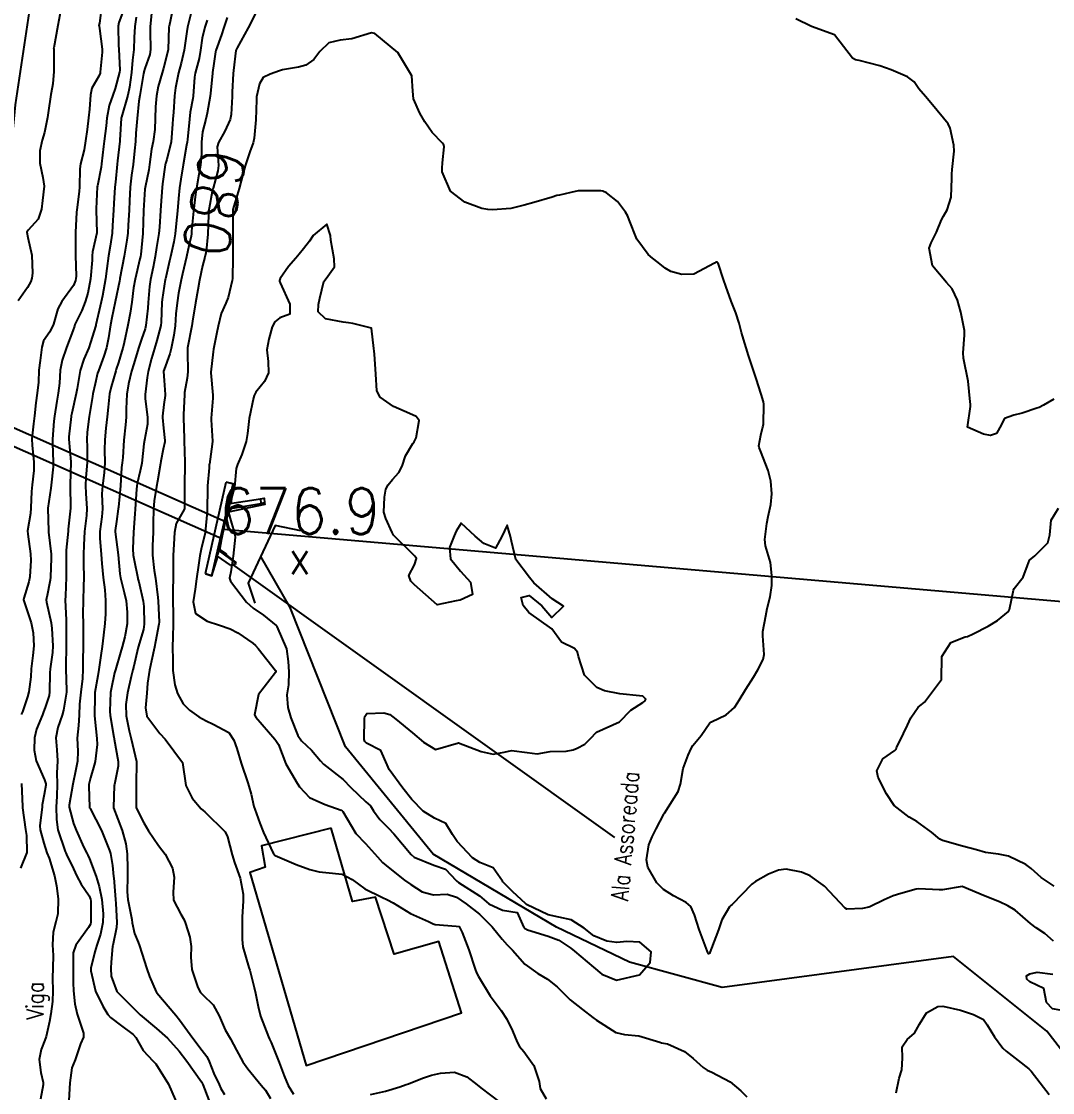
# Model space of a CAD drawing. Header units: metres. Extents: x 298520 to 308411, y 7433745 to 7450750.
# Drawn here: x 300827.6 to 300917.4, y 7447838.8 to 7447932 of the extents above; entities that cross this region are included whole.
import ezdxf
from ezdxf.enums import TextEntityAlignment as Align

# ---------------------------------------------------------------- set-up
doc = ezdxf.new("R2010")
doc.units = ezdxf.units.M
doc.header["$LTSCALE"] = 10
doc.linetypes.add('CONTINUO', pattern=[0])
doc.linetypes.add('TRACEJADO', pattern=[8.7, 8, -0.7])
for name, color, linetype in [('Cotas', 45, 'Continuous'), ('Curvas de Nivel 1m', 11, 'Continuous'), ('Curvas de Nivel 5m', 15, 'Continuous'), ('Edificações', 30, 'Continuous'), ('GALERIA', 45, 'Continuous'), ('Hidrografia', 140, 'Continuous'), ('Linha Férrea', 251, 'TRACKS'), ('Pontes e viadutos', 190, 'Continuous'), ('Pontos Cotados', 45, 'Continuous'), ('TEXTO', 45, 'Continuous')]:
    doc.layers.add(name, color=color, linetype=linetype)
doc.styles.add('ROMANS', font='romans', dxfattribs={"height": 0.2})
doc.styles.add('Style-STANDARD', font='STANDARD.shx')
doc.linetypes.add('TRACKS', pattern='A,0.15,[130,ltypeshp.shx,S=0.25,R=0,X=0,Y=0],0.15', length=0.3)

# ---------------------------------------------------------------- blocks, each defined once
blk = doc.blocks.new('ELVTXT_44')
at = {"layer": 'Pontos Cotados', "linetype": 'Continuous', "style": 'Style-STANDARD'}
for s, height, p in [('676.9', 4, (0, 4)), ('x', 3, (0, 0))]:
    blk.add_text(s, height=height, dxfattribs=at).set_placement(p, align=Align.MIDDLE_CENTER)

msp = doc.modelspace()

# ---------------------------------------------------------------- linework, layer by layer
at = {"layer": 'Curvas de Nivel 1m', "flags": 128}
for points, elevation in [([(300840.879, 7447933.523), (300840.456, 7447931.592), (300840.45, 7447931.529), (300840.373, 7447929.53), (300839.962, 7447927.921), (300839.852, 7447927.535), (300839.524, 7447926.345), (300839.371, 7447925.54), (300839.28, 7447924.573), (300839.245, 7447923.541), (300839.224, 7447922.606), (300839.08, 7447921.542), (300838.934, 7447920.875), (300838.762, 7447919.545), (300838.701, 7447919.091), (300838.38, 7447917.548), (300838.363, 7447917.407), (300838.234, 7447915.55), (300838.231, 7447915.521), (300838.183, 7447913.55), (300837.995, 7447911.713), (300837.969, 7447911.553), (300837.923, 7447911.326), (300837.511, 7447909.559), (300837.367, 7447908.803), (300837.219, 7447907.563), (300837.067, 7447906.597), (300836.857, 7447905.568), (300836.557, 7447904.062), (300836.423, 7447903.575), (300836.338, 7447903.297), (300836.044, 7447902.316), (300835.867, 7447901.751), (300835.815, 7447901.582), (300835.407, 7447900.198), (300835.286, 7447899.587), (300835.151, 7447898.438), (300835.06, 7447897.589), (300834.961, 7447896.608), (300834.865, 7447895.591), (300834.837, 7447894.708), (300834.861, 7447893.591), (300834.82, 7447892.701), (300834.661, 7447891.593), (300834.616, 7447890.882), (300834.659, 7447889.592), (300834.602, 7447888.876), (300834.428, 7447887.594), (300834.431, 7447887.027), (300834.551, 7447885.593), (300834.591, 7447884.837), (300834.717, 7447883.591), (300834.862, 7447882.54), (300834.913, 7447881.589), (300834.923, 7447880.451), (300834.877, 7447879.589), (300834.756, 7447878.597), (300834.641, 7447877.591), (300834.524, 7447876.81), (300834.351, 7447875.594), (300834.268, 7447875.044), (300834.008, 7447873.597), (300833.983, 7447873.315), (300833.979, 7447871.597), (300833.999, 7447871.275), (300834.167, 7447869.595), (300834.187, 7447869.056), (300834.015, 7447867.596), (300833.941, 7447867.284), (300833.612, 7447866.18), (300833.498, 7447865.708), (300833.479, 7447865.602), (300833.463, 7447865.463), (300833.535, 7447863.601), (300833.544, 7447863.562), (300833.582, 7447863.497), (300834.582, 7447861.59), (300835.283, 7447859.837), (300835.354, 7447859.582), (300835.523, 7447858.549), (300835.629, 7447857.579), (300835.636, 7447857.454), (300835.801, 7447855.577), (300835.831, 7447855.225), (300835.905, 7447853.576), (300835.887, 7447853.147), (300835.555, 7447851.579), (300835.538, 7447851.483), (300835.421, 7447850.128), (300835.381, 7447849.613), (300835.381, 7447849.58), (300835.406, 7447848.913), (300835.899, 7447847.575), (300837.378, 7447846.091), (300837.653, 7447845.833), (300837.938, 7447845.552), (300839.355, 7447844.352), (300840.311, 7447843.52), (300841.332, 7447842.385), (300841.992, 7447841.503), (300843.296, 7447839.71), (300843.406, 7447839.488), (300843.912, 7447838.113)], 684), ([(300831.028, 7447933.027), (300830.777, 7447931.644), (300830.415, 7447929.691), (300830.411, 7447929.649), (300830.412, 7447929.61), (300830.436, 7447927.649), (300830.332, 7447926.567), (300830.192, 7447925.783), (300830.167, 7447925.652), (300829.925, 7447924.035), (300829.875, 7447923.654), (300829.615, 7447922.325), (300829.413, 7447921.659), (300829.195, 7447920.729), (300829.198, 7447919.661), (300829.474, 7447918.418), (300829.574, 7447917.656), (300829.442, 7447916.426), (300829.348, 7447915.659), (300829.07, 7447914.786), (300828.184, 7447913.823), (300828.084, 7447913.671), (300828.176, 7447913.191), (300828.523, 7447911.666), (300828.556, 7447910.085), (300828.504, 7447909.666), (300828.419, 7447909.378), (300828.125, 7447908.842), (300827.318, 7447907.682)], 689), ([(300834.593, 7447933.426), (300834.397, 7447931.862), (300834.356, 7447931.638), (300834.359, 7447931.6), (300834.391, 7447931.394), (300834.636, 7447929.597), (300834.641, 7447929.325), (300834.471, 7447927.599), (300834.446, 7447927.495), (300834.339, 7447927.243), (300833.733, 7447926.202), (300833.629, 7447925.607), (300833.543, 7447924.375), (300833.456, 7447923.608), (300833.314, 7447922.583), (300833.195, 7447921.611), (300833.062, 7447920.815), (300832.74, 7447919.615), (300832.676, 7447919.186), (300832.669, 7447917.616), (300832.643, 7447917.192), (300832.425, 7447915.618), (300832.406, 7447915.413), (300832.32, 7447913.619), (300832.314, 7447913.485), (300832.306, 7447911.618), (300832.359, 7447909.841), (300832.349, 7447909.618), (300832.308, 7447909.441), (300832.127, 7447909.029), (300831.113, 7447907.635), (300830.767, 7447906.976), (300830.386, 7447905.645), (300830.076, 7447904.976), (300829.527, 7447904.196), (300829.38, 7447903.657), (300829.222, 7447902.482), (300829.132, 7447901.659), (300829.08, 7447900.601), (300828.981, 7447899.66), (300828.855, 7447898.81), (300828.74, 7447897.663), (300828.665, 7447896.981), (300828.519, 7447895.664), (300828.534, 7447895.087), (300828.689, 7447893.663), (300828.675, 7447892.92), (300828.541, 7447891.664), (300828.486, 7447891.085), (300828.424, 7447889.665), (300828.384, 7447889.17), (300828.147, 7447887.667), (300828.148, 7447887.388), (300828.393, 7447885.665), (300828.416, 7447885.086), (300828.341, 7447883.665), (300828.26, 7447883.224), (300827.804, 7447881.795), (300827.781, 7447881.67), (300827.801, 7447881.567), (300828.438, 7447879.663), (300828.637, 7447878.789), (300828.689, 7447877.661), (300828.588, 7447876.814), (300828.458, 7447875.663), (300828.415, 7447874.964), (300828.259, 7447873.664), (300828.144, 7447873.22), (300827.685, 7447871.902), (300827.577, 7447871.672)], 688), ([(300836.411, 7447932.76), (300836.076, 7447931.905), (300836.023, 7447931.584), (300836.055, 7447929.904), (300836.074, 7447929.583), (300836.166, 7447927.762), (300836.144, 7447927.582), (300835.762, 7447926.152), (300835.557, 7447925.588), (300835.233, 7447924.672), (300835.052, 7447923.593), (300834.985, 7447922.901), (300834.812, 7447921.595), (300834.75, 7447921.113), (300834.583, 7447919.597), (300834.542, 7447919.304), (300834.224, 7447917.702), (300834.207, 7447917.616), (300834.205, 7447917.6), (300834.112, 7447915.693), (300834.109, 7447915.601), (300834.183, 7447913.6), (300833.801, 7447911.96), (300833.771, 7447911.604), (300833.762, 7447911.217), (300833.61, 7447909.605), (300833.376, 7447908.352), (300833.162, 7447907.61), (300832.869, 7447906.845), (300832.265, 7447905.618), (300832.211, 7447905.49), (300832.078, 7447905.08), (300831.542, 7447903.628), (300831.156, 7447902.524), (300830.991, 7447901.636), (300830.916, 7447900.531), (300830.815, 7447899.642), (300830.694, 7447898.955), (300830.481, 7447897.645), (300830.428, 7447897.204), (300830.306, 7447895.647), (300830.306, 7447895.3), (300830.371, 7447893.646), (300830.357, 7447893.225), (300830.196, 7447891.647), (300830.166, 7447891.392), (300829.893, 7447889.65), (300829.955, 7447887.649), (300829.962, 7447887.559), (300830.185, 7447885.647), (300830.198, 7447885.288), (300830.126, 7447883.647), (300830.097, 7447883.371), (300829.805, 7447881.895), (300829.757, 7447881.697), (300829.758, 7447881.65), (300829.8, 7447881.456), (300830.182, 7447879.646), (300830.241, 7447879.172), (300830.341, 7447877.644), (300830.321, 7447877.067), (300830.095, 7447875.646), (300830.071, 7447875.295), (300830.061, 7447873.646), (300830.011, 7447873.335), (300829.69, 7447872.365), (300829.497, 7447871.839), (300829.425, 7447871.653), (300828.926, 7447870.396), (300828.747, 7447869.659), (300828.711, 7447868.59), (300828.879, 7447867.658), (300829.608, 7447865.989), (300829.718, 7447865.649), (300829.719, 7447865.532), (300829.593, 7447864.705), (300829.422, 7447863.814), (300829.396, 7447863.652), (300829.218, 7447862.002), (300829.245, 7447861.653), (300829.545, 7447860.481), (300829.815, 7447859.647), (300830.006, 7447859.167), (300830.483, 7447857.64), (300830.648, 7447856.782), (300830.799, 7447855.637), (300830.764, 7447854.346), (300830.588, 7447853.639), (300830.356, 7447852.739), (300830.306, 7447851.641), (300830.355, 7447850.715), (300830.336, 7447849.641), (300830.305, 7447848.74), (300830.341, 7447847.641), (300830.322, 7447846.702), (300830.154, 7447845.642), (300830.035, 7447844.971), (300829.758, 7447843.646), (300829.65, 7447843.337), (300829.332, 7447842.518), (300829.147, 7447841.653), (300829.306, 7447840.527), (300829.486, 7447839.648), (300829.487, 7447839.452), (300829.278, 7447838.204)], 687), ([(300842.407, 7447932.906), (300842.062, 7447931.505), (300842.002, 7447931.119), (300841.78, 7447929.509), (300841.508, 7447928.36), (300841.294, 7447927.516), (300841.025, 7447926.214), (300840.943, 7447925.521), (300840.853, 7447924.067), (300840.795, 7447923.523), (300840.767, 7447923.052), (300840.652, 7447921.524), (300840.257, 7447919.972), (300840.141, 7447919.644), (300840.113, 7447919.531), (300839.893, 7447917.868), (300839.853, 7447917.534), (300839.753, 7447915.989), (300839.722, 7447915.535), (300839.626, 7447914.099), (300839.565, 7447913.536), (300839.374, 7447912.329), (300839.245, 7447911.539), (300839.067, 7447910.617), (300838.834, 7447909.543), (300838.743, 7447908.925), (300838.642, 7447907.545), (300838.609, 7447907.042), (300838.437, 7447905.546), (300838.373, 7447905.254), (300838.071, 7447904.345), (300837.809, 7447903.554), (300837.388, 7447902.215), (300837.194, 7447901.563), (300836.925, 7447900.469), (300836.776, 7447899.569), (300836.721, 7447898.29), (300836.724, 7447897.569), (300836.667, 7447896.885), (300836.53, 7447895.571), (300836.427, 7447894.052), (300836.375, 7447893.574), (300836.327, 7447893.184), (300836.218, 7447891.575), (300836.055, 7447889.738), (300836.036, 7447889.578), (300835.882, 7447888.489), (300835.765, 7447887.69), (300835.767, 7447887.581), (300835.863, 7447886.907), (300836.036, 7447885.577), (300836.166, 7447883.915), (300836.221, 7447883.574), (300836.553, 7447882.312), (300836.711, 7447881.566), (300836.806, 7447880.587), (300836.806, 7447879.565), (300836.621, 7447878.427), (300836.387, 7447877.57), (300836.242, 7447877.076), (300835.794, 7447875.579), (300835.72, 7447875.306), (300835.41, 7447873.878), (300835.367, 7447873.583), (300835.293, 7447871.978), (300835.319, 7447871.584), (300835.655, 7447869.712), (300835.683, 7447869.58), (300835.691, 7447869.542), (300836.022, 7447867.576), (300836.018, 7447867.185), (300835.706, 7447865.579), (300835.693, 7447865.488), (300835.608, 7447863.58), (300835.616, 7447863.546), (300836.386, 7447861.572), (300836.695, 7447860.42), (300836.801, 7447859.567), (300836.829, 7447858.257), (300836.826, 7447857.567), (300836.811, 7447856.249), (300836.875, 7447855.566), (300837.203, 7447853.826), (300837.25, 7447853.562), (300837.453, 7447852.614), (300837.762, 7447851.871), (300837.898, 7447851.553), (300838.083, 7447850.9), (300838.51, 7447849.544), (300838.751, 7447848.885), (300839.333, 7447847.531), (300839.355, 7447847.493), (300839.392, 7447847.453), (300841.042, 7447845.513), (300841.367, 7447845.111), (300842.529, 7447843.498), (300843.332, 7447842.436), (300843.747, 7447841.904), (300843.941, 7447841.481), (300844.359, 7447840.423), (300844.81, 7447839.467), (300844.969, 7447839.144), (300845.284, 7447838.616)], 683), ([(300837.592, 7447932.376), (300837.476, 7447931.564), (300837.429, 7447930.61), (300837.392, 7447929.565), (300837.285, 7447928.641), (300837.187, 7447927.567), (300837.028, 7447926.268), (300836.878, 7447925.572), (300836.304, 7447923.656), (300836.284, 7447923.599), (300836.28, 7447923.58), (300836.174, 7447921.681), (300836.168, 7447921.581), (300835.973, 7447919.866), (300835.944, 7447919.583), (300835.791, 7447918.023), (300835.75, 7447917.585), (300835.652, 7447916.142), (300835.621, 7447915.586), (300835.545, 7447914.231), (300835.499, 7447913.587), (300835.326, 7447912.428), (300835.19, 7447911.59), (300835.045, 7447910.494), (300834.91, 7447909.592), (300834.654, 7447908.13), (300834.549, 7447907.596), (300834.473, 7447907.231), (300834.095, 7447905.6), (300834.082, 7447905.547), (300833.625, 7447904.046), (300833.459, 7447903.606), (300833.042, 7447902.616), (300832.732, 7447901.613), (300832.447, 7447900.053), (300832.364, 7447899.625), (300831.996, 7447897.92), (300831.943, 7447897.681), (300831.936, 7447897.631), (300831.743, 7447895.856), (300831.738, 7447895.632), (300831.892, 7447893.682), (300831.895, 7447893.63), (300831.849, 7447891.695), (300831.85, 7447891.631), (300831.874, 7447889.649), (300831.872, 7447889.63), (300831.688, 7447887.818), (300831.666, 7447887.632), (300831.492, 7447885.99), (300831.485, 7447885.634), (300831.502, 7447883.957), (300831.499, 7447883.633), (300831.43, 7447882.01), (300831.417, 7447881.634), (300831.489, 7447879.921), (300831.502, 7447879.633), (300831.501, 7447877.887), (300831.499, 7447877.633), (300831.483, 7447875.876), (300831.482, 7447875.632), (300831.538, 7447873.798), (300831.531, 7447873.632), (300831.258, 7447872.064), (300831.145, 7447871.635), (300830.767, 7447870.538), (300830.59, 7447869.641), (300830.674, 7447868.609), (300830.734, 7447867.639), (300830.687, 7447866.569), (300830.73, 7447865.639), (300830.695, 7447864.536), (300830.642, 7447863.639), (300830.656, 7447862.556), (300830.778, 7447861.638), (300831.421, 7447859.745), (300831.469, 7447859.631), (300831.531, 7447859.484), (300832.145, 7447858.246), (300832.434, 7447857.616), (300832.796, 7447856.9), (300833.496, 7447855.905), (300833.623, 7447855.599), (300833.644, 7447855.445), (300833.649, 7447853.598), (300833.621, 7447853.439), (300833.458, 7447853.144), (300832.334, 7447851.617), (300832.119, 7447850.933), (300832.109, 7447849.62), (300832.122, 7447848.341), (300832.142, 7447847.619), (300832.249, 7447846.485), (300832.449, 7447845.614), (300833.002, 7447843.951), (300833.004, 7447843.605), (300832.738, 7447843.01), (300832.293, 7447841.615), (300832.006, 7447840.926), (300831.81, 7447839.622), (300831.74, 7447838.086)], 686), ([(300843.767, 7447932.119), (300843.575, 7447931.488), (300843.343, 7447930.531), (300843.194, 7447929.492), (300843.077, 7447928.778), (300842.738, 7447927.496), (300842.681, 7447927.155), (300842.55, 7447925.498), (300842.525, 7447925.294), (300842.309, 7447924.101), (300842.225, 7447923.501), (300842.064, 7447921.715), (300842.035, 7447921.504), (300841.984, 7447921.218), (300841.681, 7447919.509), (300841.474, 7447918.271), (300841.374, 7447917.513), (300841.287, 7447916.587), (300841.18, 7447915.515), (300841.079, 7447914.404), (300840.984, 7447913.522), (300840.863, 7447912.832), (300840.583, 7447911.526), (300840.501, 7447911.175), (300840.134, 7447909.589), (300840.123, 7447909.54), (300839.848, 7447907.791), (300839.823, 7447907.533), (300839.782, 7447905.839), (300839.739, 7447905.533), (300839.383, 7447904.224), (300839.177, 7447903.539), (300838.918, 7447902.674), (300838.639, 7447901.544), (300838.564, 7447901.008), (300838.381, 7447899.546), (300838.38, 7447899.176), (300838.569, 7447897.544), (300838.577, 7447896.951), (300838.326, 7447895.546), (300838.272, 7447895.235), (300838.088, 7447893.549), (300838.066, 7447893.424), (300837.933, 7447892.875), (300837.686, 7447891.783), (300837.654, 7447891.554), (300837.636, 7447891.28), (300837.496, 7447889.556), (300837.466, 7447889.134), (300837.369, 7447887.558), (300837.316, 7447886.093), (300837.342, 7447885.558), (300837.406, 7447885.124), (300837.734, 7447883.551), (300837.752, 7447883.481), (300837.818, 7447883.234), (300838.194, 7447881.546), (300838.255, 7447881.079), (300838.299, 7447879.545), (300838.239, 7447879.074), (300837.78, 7447877.55), (300837.777, 7447877.526), (300837.751, 7447877.429), (300837.382, 7447875.901), (300837.295, 7447875.556), (300837.153, 7447874.994), (300836.849, 7447873.569), (300836.705, 7447872.558), (300836.729, 7447871.57), (300836.983, 7447870.247), (300837.145, 7447869.565), (300837.61, 7447867.583), (300837.615, 7447867.56), (300837.585, 7447865.578), (300837.583, 7447865.56), (300837.583, 7447863.56), (300838.263, 7447862.243), (300838.659, 7447861.544), (300839.544, 7447860.284), (300840.119, 7447859.524), (300840.744, 7447858.295), (300840.899, 7447857.516), (300840.803, 7447856.207), (300840.855, 7447855.516), (300841.471, 7447854.317), (300841.77, 7447853.81), (300841.898, 7447853.503), (300842.266, 7447852.313), (300842.392, 7447851.496), (300842.366, 7447850.563), (300842.45, 7447849.5), (300842.969, 7447847.923), (300843.193, 7447847.492), (300843.391, 7447847.269), (300844.313, 7447846.407), (300844.819, 7447845.468), (300845.355, 7447844.25), (300845.795, 7447843.455), (300846.321, 7447842.462), (300846.873, 7447841.444), (300847.314, 7447840.837), (300848.479, 7447839.422), (300848.849, 7447838.977), (300849.281, 7447838.268)], 682), ([(300845.523, 7447932.348), (300845.24, 7447931.472), (300845.012, 7447930.848), (300844.53, 7447929.478), (300844.497, 7447929.353), (300844.356, 7447928.328), (300844.254, 7447927.571), (300844.245, 7447927.481), (300844.064, 7447925.744), (300844.031, 7447925.483), (300843.785, 7447924.008), (300843.66, 7447923.486), (300843.383, 7447922.393), (300843.291, 7447921.49), (300843.281, 7447920.472), (300843.189, 7447919.491), (300843.05, 7447918.683), (300842.841, 7447917.494), (300842.754, 7447916.958), (300842.572, 7447915.496), (300842.423, 7447913.744), (300842.41, 7447913.507), (300842.381, 7447913.306), (300842.165, 7447912.336), (300842.014, 7447911.653), (300841.982, 7447911.512), (300841.629, 7447910.024), (300841.513, 7447909.516), (300841.285, 7447908.349), (300841.154, 7447907.519), (300841.061, 7447906.552), (300841.001, 7447905.521), (300840.886, 7447904.71), (300840.628, 7447903.524), (300840.515, 7447903.066), (300840.036, 7447901.706), (300839.988, 7447901.576), (300839.985, 7447901.53), (300840.025, 7447900.755), (300840.11, 7447899.529), (300840.105, 7447899.436), (300840.004, 7447898.649), (300839.886, 7447897.639), (300839.887, 7447897.531), (300839.979, 7447896.595), (300840.093, 7447895.529), (300840.087, 7447895.404), (300839.955, 7447894.766), (300839.743, 7447893.734), (300839.708, 7447893.532), (300839.452, 7447892.002), (300839.364, 7447891.535), (300839.161, 7447890.276), (300839.103, 7447889.538), (300839.075, 7447888.344), (300839.062, 7447887.538), (300839.02, 7447886.374), (300839.019, 7447885.538), (300839.165, 7447884.201), (300839.264, 7447883.536), (300839.473, 7447881.858), (300839.499, 7447881.533), (300839.591, 7447879.715), (300839.575, 7447879.532), (300839.286, 7447878.006), (300839.18, 7447877.536), (300838.919, 7447876.354), (300838.742, 7447875.54), (300838.569, 7447874.404), (300838.518, 7447873.548), (300838.398, 7447872.258), (300838.537, 7447871.547), (300839.66, 7447870.021), (300840.108, 7447869.525), (300841.633, 7447867.51), (300841.918, 7447865.505), (300842.482, 7447864.387), (300843.252, 7447863.485), (300843.429, 7447863.33), (300843.58, 7447863.198), (300845.346, 7447861.462), (300845.557, 7447861.034), (300845.942, 7447859.456), (300846.167, 7447858.813), (300846.643, 7447857.449), (300846.902, 7447856.036), (300846.918, 7447855.446), (300846.831, 7447854.085), (300846.812, 7447853.447), (300846.811, 7447852.085), (300846.872, 7447851.446), (300847.416, 7447849.663), (300847.484, 7447849.439), (300847.878, 7447847.913), (300847.988, 7447847.431), (300848.208, 7447846.255), (300848.421, 7447845.424), (300849.125, 7447843.635), (300849.214, 7447843.412), (300849.251, 7447843.32), (300849.34, 7447843.125), (300850.041, 7447841.403), (300850.482, 7447840.221), (300850.824, 7447839.395), (300851.286, 7447838.65)], 681), ([(300917.453, 7447851.95), (300916.72, 7447852.611), (300915.969, 7447853.123), (300915.472, 7447853.492), (300914.118, 7447854.644), (300913.489, 7447855.039), (300912.763, 7447855.389), (300911.501, 7447855.882), (300909.513, 7447856.7), (300907.807, 7447856.419), (300907.508, 7447856.408), (300905.736, 7447856.52), (300905.509, 7447856.49), (300904.168, 7447856.098), (300903.5, 7447855.896), (300902.714, 7447855.558), (300901.485, 7447854.935), (300901.379, 7447854.898), (300900.847, 7447854.8), (300899.482, 7447854.728), (300899.314, 7447854.822), (300897.512, 7447856.753), (300897.413, 7447856.841), (300896.29, 7447857.628), (300895.524, 7447857.971), (300894.202, 7447858.207), (300893.525, 7447858.147), (300892.637, 7447857.783), (300891.515, 7447857.154), (300891.196, 7447856.915), (300889.486, 7447855.138), (300889.381, 7447855.044), (300889.261, 7447854.942), (300888.596, 7447853.824), (300888.296, 7447852.952), (300888.075, 7447852.332), (300887.542, 7447850.959), (300887.514, 7447850.887), (300887.441, 7447850.854), (300887.36, 7447850.961), (300887.306, 7447851.1), (300886.626, 7447852.968), (300886.194, 7447854.254), (300885.882, 7447854.976), (300885.488, 7447855.31), (300884.39, 7447855.89), (300883.504, 7447856.443), (300882.921, 7447857.016), (300882.146, 7447858.405), (300882.022, 7447859.025), (300882.244, 7447860.325), (300882.524, 7447861.02), (300882.861, 7447861.72), (300883.526, 7447863.011), (300883.545, 7447863.048), (300883.584, 7447863.107), (300884.793, 7447864.992), (300884.995, 7447865.606), (300885.229, 7447866.986), (300885.645, 7447868.141), (300885.907, 7447868.721), (300886.072, 7447868.976), (300886.778, 7447869.853), (300887.555, 7447870.961), (300887.61, 7447871.024), (300887.674, 7447871.055), (300888.971, 7447871.66), (300889.693, 7447872.29), (300889.951, 7447872.685), (300890.09, 7447872.934), (300890.679, 7447873.891), (300891.348, 7447874.916), (300891.729, 7447875.566), (300892.184, 7447876.461), (300892.262, 7447876.905), (300892.148, 7447878.525), (300892.163, 7447878.906), (300892.415, 7447880.276), (300892.538, 7447880.903), (300892.792, 7447881.916), (300892.945, 7447882.899), (300892.937, 7447883.793), (300892.815, 7447884.9), (300892.399, 7447886.363), (300892.318, 7447886.905), (300892.498, 7447888.29), (300892.615, 7447888.903), (300892.84, 7447889.964), (300892.93, 7447890.9), (300892.842, 7447891.988), (300892.635, 7447892.903), (300891.96, 7447894.62), (300891.83, 7447894.911), (300891.803, 7447895.073), (300891.974, 7447895.981), (300892.171, 7447896.718), (300892.207, 7447896.908), (300892.242, 7447898.676), (300892.209, 7447898.908), (300892.019, 7447899.557), (300891.571, 7447900.915), (300891.339, 7447901.622), (300890.905, 7447902.922), (300890.377, 7447904.63), (300890.298, 7447904.928), (300890.091, 7447905.74), (300889.806, 7447906.64), (300889.687, 7447906.936), (300889.398, 7447907.656), (300888.933, 7447908.948), (300888.725, 7447909.538), (300888.264, 7447910.958), (300888.209, 7447911.015), (300888.154, 7447911.036), (300888.076, 7447911.038), (300887.946, 7447910.962), (300886.143, 7447910.001), (300885.117, 7447909.97), (300884.145, 7447910.241), (300883.654, 7447910.514), (300883.045, 7447911.017), (300882.537, 7447911.405), (300882.16, 7447911.72), (300881.193, 7447913.04), (300880.513, 7447914.732), (300880.398, 7447915.048), (300880.207, 7447915.409), (300879.493, 7447916.338), (300878.535, 7447917.075), (300878.225, 7447917.221), (300878.06, 7447917.247), (300876.225, 7447917.265), (300876.073, 7447917.254), (300875.44, 7447917.108), (300874.444, 7447916.894), (300874.22, 7447916.846), (300873.812, 7447916.719), (300872.214, 7447916.248), (300871.366, 7447916.004), (300870.208, 7447915.721), (300868.63, 7447915.617), (300868.207, 7447915.644), (300867.686, 7447915.728), (300866.213, 7447916.265), (300864.955, 7447917.233), (300864.248, 7447918.919), (300864.232, 7447919.24), (300864.257, 7447919.695), (300864.412, 7447921.098), (300864.396, 7447921.239), (300864.275, 7447921.414), (300863.362, 7447922.332), (300862.735, 7447923.263), (300862.304, 7447924.02), (300861.732, 7447925.276), (300861.673, 7447925.934), (300861.601, 7447927.277), (300860.373, 7447929.29), (300858.389, 7447930.956), (300858.078, 7447931.003), (300856.384, 7447930.476), (300855.359, 7447930.375), (300854.381, 7447930.143), (300853.581, 7447929.372), (300853.052, 7447928.69), (300852.355, 7447928.191), (300851.728, 7447928.021), (300850.348, 7447927.779), (300850.061, 7447927.699), (300849.263, 7447927.421), (300848.643, 7447927.123), (300848.334, 7447926.58), (300848.084, 7447925.434), (300848.061, 7447925.175), (300848.026, 7447923.434), (300847.879, 7447921.836), (300847.775, 7447921.437), (300847.483, 7447920.659), (300847.085, 7447919.448), (300846.904, 7447918.789), (300846.557, 7447917.455), (300846.211, 7447916.303), (300846.025, 7447915.642), (300845.998, 7447915.462), (300846.018, 7447913.628), (300846.021, 7447913.462), (300846, 7447911.617), (300845.999, 7447911.462), (300845.978, 7447909.618), (300845.964, 7447909.462), (300845.61, 7447907.966), (300845.411, 7447907.467), (300844.996, 7447906.568), (300844.735, 7447905.473), (300844.624, 7447904.928), (300844.316, 7447903.477), (300844.287, 7447903.25), (300844.088, 7447901.479), (300844.084, 7447901.428), (300844.273, 7447899.477), (300844.273, 7447899.215), (300844.133, 7447897.479), (300844.135, 7447897.334), (300844.237, 7447895.477), (300844.218, 7447895.22), (300843.965, 7447893.48), (300843.964, 7447893.458), (300843.938, 7447893.147), (300843.817, 7447891.579), (300843.813, 7447891.481), (300843.813, 7447891.383), (300843.79, 7447889.482), (300843.784, 7447889.374), (300843.595, 7447887.484), (300843.262, 7447886.078), (300843.15, 7447885.49), (300843.023, 7447884.68), (300842.845, 7447883.495), (300842.728, 7447882.577), (300842.569, 7447881.498), (300842.77, 7447880.482), (300843.776, 7447879.799), (300844.838, 7447879.469), (300845.77, 7447879.137), (300846.442, 7447878.777), (300847.757, 7447877.878), (300847.995, 7447877.676), (300848.225, 7447877.433), (300849.724, 7447875.512), (300849.757, 7447875.41), (300849.755, 7447875.377), (300849.722, 7447875.323), (300848.24, 7447873.432), (300847.908, 7447871.66), (300848.008, 7447871.435), (300849.655, 7447869.526), (300849.746, 7447869.409), (300849.995, 7447869.061), (300850.625, 7447867.4), (300851.608, 7447865.718), (300851.806, 7447865.387), (300852.682, 7447864.462), (300853.59, 7447864.037), (300854.062, 7447863.837), (300855.433, 7447863.342), (300855.54, 7447863.298), (300855.582, 7447863.235), (300856.721, 7447861.328), (300857.55, 7447860.461), (300858.605, 7447859.304), (300859.034, 7447858.803), (300859.524, 7447858.403), (300860.97, 7447857.275), (300861.507, 7447856.88), (300862.505, 7447856.253), (300863.494, 7447855.972), (300864.682, 7447856.046), (300865.491, 7447855.789), (300866.34, 7447855.211), (300867.474, 7447854.29), (300868.584, 7447853.189), (300869.452, 7447852.121), (300869.908, 7447851.634), (300870.361, 7447851.166), (300871.425, 7447849.957), (300872.56, 7447849.139), (300873.408, 7447848.638), (300874.251, 7447847.967), (300875.125, 7447847.104), (300875.389, 7447846.836), (300876.468, 7447845.997), (300877.367, 7447845.319), (300877.676, 7447845.077), (300879.352, 7447843.998), (300880.126, 7447843.824), (300881.35, 7447843.728), (300883.202, 7447843.154), (300883.344, 7447843.107), (300883.848, 7447843.005), (300885.337, 7447842.36), (300886.085, 7447841.734), (300886.96, 7447840.965), (300887.32, 7447840.739), (300887.712, 7447840.561), (300889.304, 7447839.709), (300890.255, 7447838.926), (300890.774, 7447838.404)], 679), ([(300827.603, 7447865.67), (300827.691, 7447863.669), (300827.703, 7447863.547), (300827.972, 7447861.666), (300828.057, 7447861.164), (300828.063, 7447859.672), (300827.519, 7447858.313)], 688), ([(300918.036, 7447845.94), (300917.385, 7447846.064), (300916.852, 7447846.608), (300916.629, 7447847.836), (300915.411, 7447848.416), (300915.136, 7447848.633), (300915.122, 7447848.926), (300915.418, 7447849.1), (300916.048, 7447849.249), (300917.418, 7447849.074)], 679), ([(300903.757, 7447838.765), (300904.039, 7447840.036), (300904.271, 7447840.761), (300904.319, 7447841.774), (300904.275, 7447842.761), (300904.714, 7447843.392), (300905.355, 7447843.948), (300905.802, 7447844.743), (300906.405, 7447845.707), (300907.386, 7447846.254), (300907.817, 7447846.285), (300909.382, 7447845.946), (300910.507, 7447845.558), (300911.37, 7447845.122), (300911.701, 7447844.675), (300912.321, 7447843.634), (300913.054, 7447842.654), (300913.339, 7447842.372), (300914.391, 7447841.576), (300915.316, 7447840.856), (300915.535, 7447840.627), (300916.313, 7447839.625), (300917.082, 7447838.603)], 679), ([(300858, 7447838.598), (300859.289, 7447838.911), (300860.55, 7447839.281), (300861.103, 7447839.465), (300861.297, 7447839.531), (300862.529, 7447840.033), (300863.309, 7447840.291), (300864.087, 7447840.463), (300865.313, 7447840.542), (300866.378, 7447840.138), (300867.297, 7447839.442), (300867.595, 7447839.197), (300869.28, 7447837.926)], 681)]:
    msp.add_lwpolyline(points, dxfattribs=dict(at, elevation=elevation))
at = {"layer": 'Curvas de Nivel 1m', "elevation": 678, "flags": 128}
msp.add_lwpolyline([(300854.502, 7447913.357), (300854.193, 7447914.362), (300853.004, 7447913.378), (300852.677, 7447912.881), (300852.165, 7447912.217), (300851.793, 7447911.759), (300851.485, 7447911.397), (300850.872, 7447910.676), (300850.135, 7447909.636), (300850.08, 7447909.464), (300850.086, 7447909.41), (300850.131, 7447909.262), (300850.979, 7447907.401), (300850.968, 7447906.527), (300850.091, 7447906.217), (300849.657, 7447905.845), (300849.437, 7447905.416), (300849.14, 7447904.352), (300848.982, 7447903.421), (300849.077, 7447902.39), (300849.127, 7447901.419), (300848.777, 7447900.671), (300848.016, 7447899.734), (300847.862, 7447899.432), (300847.809, 7447899.231), (300847.446, 7447897.438), (300847.288, 7447896.126), (300847.178, 7447895.442), (300846.802, 7447894.298), (300846.403, 7447893.453), (300846.314, 7447893.078), (300846.151, 7447891.456), (300845.904, 7447890.551), (300845.594, 7447889.765), (300845.588, 7447889.463), (300845.882, 7447888.341), (300846.16, 7447887.457), (300846.216, 7447887.108), (300846.051, 7447885.458), (300846.023, 7447885.276), (300845.829, 7447884.09), (300845.734, 7447883.55), (300845.739, 7447883.461), (300845.82, 7447883.296), (300847.204, 7447881.446), (300847.788, 7447880.934), (300848.668, 7447880.312), (300849.773, 7447879.441), (300849.802, 7447879.41), (300849.841, 7447879.34), (300850.677, 7447877.401), (300850.838, 7447876.298), (300850.896, 7447875.398), (300850.846, 7447874.264), (300850.705, 7447873.4), (300850.805, 7447872.285), (300851.07, 7447871.396), (300851.66, 7447869.849), (300852.004, 7447869.385), (300852.855, 7447868.582), (300853.636, 7447867.647), (300853.913, 7447867.357), (300855.613, 7447866.033), (300856.291, 7447865.333), (300857.59, 7447864.075), (300858, 7447863.727), (300858.247, 7447863.31), (300858.805, 7447862.532), (300859.568, 7447861.774), (300860.022, 7447861.285), (300861.536, 7447859.489), (300861.807, 7447859.267), (300863.526, 7447858.577), (300864.514, 7447858.227), (300865.443, 7447857.221), (300865.512, 7447857.162), (300865.657, 7447857.072), (300867.493, 7447855.893), (300868.305, 7447855.192), (300869.478, 7447854.664), (300870.776, 7447854.461), (300871.354, 7447853.152), (300871.399, 7447853.088), (300871.462, 7447853.044), (300871.659, 7447852.95), (300873.455, 7447852.383), (300874.382, 7447852.046), (300875.445, 7447851.355), (300875.756, 7447851.097), (300877.422, 7447849.689), (300878.133, 7447849.073), (300879.408, 7447848.567), (300881.413, 7447849.03), (300882.361, 7447850.089), (300882.429, 7447851.02), (300881.451, 7447851.878), (300880.326, 7447851.921), (300879.451, 7447851.833), (300878.576, 7447851.944), (300877.456, 7447852.408), (300876.596, 7447853.089), (300875.47, 7447853.797), (300874.386, 7447854.03), (300873.474, 7447854.237), (300871.582, 7447855.149), (300871.484, 7447855.22), (300870.399, 7447856.261), (300869.512, 7447857.121), (300869.477, 7447857.171), (300868.664, 7447858.322), (300867.529, 7447858.813), (300866.883, 7447859.206), (300865.554, 7447860.613), (300865.133, 7447861.226), (300864.545, 7447862.207), (300863.577, 7447862.668), (300862.577, 7447863.26), (300861.593, 7447864.276), (300860.825, 7447865.278), (300859.627, 7447866.906), (300859.453, 7447867.293), (300858.883, 7447868.539), (300857.651, 7447869.175), (300857.503, 7447869.321), (300857.459, 7447869.518), (300857.48, 7447871.322), (300857.497, 7447871.501), (300857.68, 7447871.765), (300859.166, 7447871.812), (300859.679, 7447871.677), (300860.21, 7447871.285), (300861.661, 7447870.079), (300862.613, 7447869.26), (300863.647, 7447868.649), (300865.653, 7447869.22), (300867.646, 7447868.467), (300868.689, 7447868.23), (300869.645, 7447868.398), (300870.269, 7447868.542), (300871.645, 7447868.382), (300872.523, 7447868.263), (300873.646, 7447868.461), (300875.042, 7447868.504), (300875.648, 7447868.609), (300876.003, 7447868.743), (300876.668, 7447869.09), (300877.158, 7447869.585), (300877.664, 7447870.147), (300879.673, 7447871.05), (300880.672, 7447872.057), (300881.698, 7447872.721), (300881.875, 7447872.853), (300881.974, 7447873.027), (300881.705, 7447873.263), (300881.432, 7447873.306), (300879.707, 7447873.483), (300878.375, 7447873.736), (300877.712, 7447874.035), (300876.643, 7447875.091), (300876.117, 7447876.726), (300876.012, 7447877.097), (300875.756, 7447877.433), (300874.631, 7447877.986), (300873.773, 7447879.13), (300871.787, 7447880.546), (300871.28, 7447881.155), (300871.103, 7447881.857), (300871.806, 7447882.052), (300872.92, 7447881.139), (300873.783, 7447880.13), (300874.793, 7447881.115), (300873.802, 7447881.754), (300872.215, 7447883.146), (300871.827, 7447883.594), (300870.654, 7447885.162), (300870.264, 7447886.769), (300870.198, 7447887.167), (300869.883, 7447888.171), (300869.427, 7447887.177), (300868.88, 7447886.162), (300867.863, 7447886.559), (300867.121, 7447887.208), (300865.884, 7447888.346), (300865.459, 7447887.642), (300865.289, 7447887.226), (300864.877, 7447886.21), (300864.964, 7447885.229), (300865.832, 7447884.142), (300866.696, 7447883.211), (300866.89, 7447882.126), (300865.799, 7447881.631), (300865.455, 7447881.566), (300863.793, 7447881.24), (300861.818, 7447882.962), (300861.51, 7447883.273), (300861.329, 7447883.774), (300861.837, 7447884.716), (300862.01, 7447885.268), (300861.846, 7447885.473), (300860.011, 7447887.289), (300859.875, 7447887.512), (300859.318, 7447888.729), (300859.144, 7447889.301), (300859.204, 7447890.599), (300859.338, 7447891.299), (300859.533, 7447891.681), (300859.926, 7447892.134), (300860.463, 7447892.757), (300860.743, 7447893.282), (300861.039, 7447894.192), (300861.695, 7447895.273), (300861.81, 7447895.426), (300861.968, 7447895.763), (300862.235, 7447897.266), (300861.988, 7447897.603), (300861.4, 7447897.868), (300860.001, 7447898.481), (300858.838, 7447899.308), (300858.551, 7447899.845), (300858.463, 7447901.314), (300858.345, 7447903.029), (300858.307, 7447903.316), (300858.283, 7447903.535), (300858.083, 7447905.31), (300856.454, 7447905.702), (300856.087, 7447905.771), (300855.614, 7447905.818), (300854.091, 7447906.121), (300853.441, 7447906.714), (300853.461, 7447907.37), (300853.576, 7447907.903), (300853.93, 7447909.363), (300854.136, 7447909.631), (300854.87, 7447910.629), (300854.843, 7447911.353), (300854.558, 7447912.975)], close=True, dxfattribs=at)
at = {"layer": 'Curvas de Nivel 5m', "flags": 128}
for points, elevation in [([(300838.97, 7447932.989), (300838.826, 7447931.546), (300838.816, 7447931.118), (300838.843, 7447929.545), (300838.776, 7447929.137), (300838.348, 7447927.9), (300838.269, 7447927.626), (300838.257, 7447927.551), (300838.247, 7447927.456), (300837.911, 7447925.556), (300837.827, 7447925.066), (300837.67, 7447923.559), (300837.578, 7447922.267), (300837.523, 7447921.561), (300837.455, 7447920.752), (300837.328, 7447919.564), (300837.193, 7447918.611), (300837.086, 7447917.567), (300837.023, 7447916.38), (300836.975, 7447915.568), (300836.902, 7447914.282), (300836.863, 7447913.57), (300836.794, 7447912.95), (300836.552, 7447911.574), (300836.184, 7447909.629), (300836.173, 7447909.579), (300836.131, 7447909.384), (300835.764, 7447907.583), (300835.48, 7447906.198), (300835.37, 7447905.587), (300835.199, 7447904.461), (300835.015, 7447903.59), (300834.785, 7447902.86), (300834.301, 7447901.597), (300834.236, 7447901.392), (300834.022, 7447900.47), (300833.824, 7447899.603), (300833.779, 7447899.372), (300833.509, 7447897.607), (300833.335, 7447896.247), (300833.294, 7447895.61), (300833.319, 7447894.972), (300833.34, 7447893.609), (300833.224, 7447892.31), (300833.182, 7447891.611), (300833.208, 7447890.913), (300833.307, 7447889.609), (300833.274, 7447888.996), (300833.106, 7447887.612), (300833.048, 7447886.419), (300833.018, 7447885.612), (300833.006, 7447884.784), (300833.033, 7447883.612), (300833.018, 7447882.815), (300832.967, 7447881.613), (300832.959, 7447880.439), (300832.973, 7447879.612), (300832.978, 7447878.825), (300832.982, 7447877.612), (300832.948, 7447876.399), (300832.943, 7447875.612), (300832.915, 7447874.812), (300832.771, 7447873.614), (300832.65, 7447872.573), (300832.622, 7447871.616), (300832.573, 7447870.713), (300832.466, 7447869.618), (300832.513, 7447868.488), (300832.481, 7447867.617), (300832.348, 7447866.893), (300832.079, 7447865.623), (300831.754, 7447863.797), (300831.753, 7447863.627), (300832.133, 7447862.186), (300832.359, 7447861.618), (300833.041, 7447860.107), (300833.289, 7447859.604), (300833.375, 7447859.446), (300833.528, 7447859.131), (300834.119, 7447857.594), (300834.367, 7447856.724), (300834.606, 7447855.589), (300834.716, 7447854.346), (300834.687, 7447853.588), (300834.485, 7447852.557), (300834.159, 7447851.593), (300833.996, 7447851.032), (300833.655, 7447849.598), (300833.638, 7447849.371), (300834.052, 7447847.593), (300834.685, 7447846.282), (300835.124, 7447845.582), (300835.369, 7447845.309), (300836.331, 7447844.598), (300837.347, 7447843.816), (300837.566, 7447843.557), (300838.214, 7447842.429), (300839.058, 7447841.534), (300839.319, 7447841.279), (300840.424, 7447839.519), (300841.273, 7447837.51)], 685), ([(300848.301, 7447933.321), (300847.334, 7447931.446), (300846.376, 7447929.718), (300846.295, 7447929.54), (300846.275, 7447929.461), (300846.07, 7447927.74), (300846.046, 7447927.463), (300845.958, 7447925.832), (300845.944, 7447925.464), (300845.868, 7447923.904), (300845.782, 7447923.465), (300845.316, 7447922.441), (300844.751, 7447921.475), (300844.661, 7447921.084), (300844.752, 7447919.475), (300844.709, 7447919.012), (300844.288, 7447917.479), (300844.276, 7447917.426), (300844.22, 7447917.209), (300843.936, 7447915.752), (300843.9, 7447915.483), (300843.879, 7447915.164), (300843.828, 7447913.485), (300843.676, 7447911.971), (300843.577, 7447911.489), (300843.376, 7447910.722), (300843.117, 7447909.495), (300842.97, 7447908.647), (300842.754, 7447907.5), (300842.493, 7447905.91), (300842.431, 7447905.505), (300842.064, 7447903.599), (300842.053, 7447903.52), (300842.059, 7447903.252), (300842.082, 7447901.509), (300842.027, 7447900.94), (300841.816, 7447899.711), (300841.797, 7447899.512), (300841.711, 7447897.798), (300841.704, 7447897.513), (300841.763, 7447895.715), (300841.77, 7447895.512), (300841.825, 7447893.631), (300841.827, 7447893.511), (300841.814, 7447891.611), (300841.812, 7447891.511), (300841.797, 7447889.608), (300841.763, 7447889.511), (300841.083, 7447888.316), (300840.923, 7447887.52), (300840.867, 7447886.51), (300840.825, 7447885.52), (300840.824, 7447884.53), (300840.824, 7447883.52), (300840.778, 7447882.551), (300840.773, 7447881.52), (300840.805, 7447880.497), (300840.827, 7447879.519), (300840.799, 7447878.483), (300840.765, 7447877.52), (300840.784, 7447876.472), (300840.781, 7447875.519), (300840.952, 7447874.276), (300841.207, 7447873.515), (300841.694, 7447872.609), (300842.232, 7447872.046), (300843.045, 7447871.49), (300843.678, 7447871.119), (300844.3, 7447870.847), (300845.663, 7447870.124), (300846.104, 7447869.455), (300846.363, 7447868.736), (300846.737, 7447867.449), (300847.307, 7447865.744), (300847.411, 7447865.442), (300847.596, 7447864.734), (300847.836, 7447863.687), (300847.918, 7447863.435), (300848.376, 7447862.233), (300848.687, 7447861.423), (300849.536, 7447859.616), (300849.704, 7447859.408), (300851.525, 7447858.623), (300852.702, 7447858.198), (300853.519, 7447857.988), (300854.1, 7447857.943), (300855.517, 7447857.793), (300856.392, 7447857.331), (300857.501, 7447856.499), (300858.991, 7447855.796), (300859.487, 7447855.562), (300859.967, 7447855.285), (300861.474, 7447854.347), (300863.049, 7447853.673), (300863.465, 7447853.455), (300863.614, 7447853.397), (300865.463, 7447853.265), (300865.73, 7447853.217), (300865.974, 7447852.698), (300866.545, 7447851.209), (300867.111, 7447849.51), (300867.236, 7447849.202), (300867.41, 7447848.878), (300868.418, 7447847.19), (300869.374, 7447845.927), (300869.874, 7447845.172), (300870.347, 7447844.159), (300870.773, 7447843.159), (300870.974, 7447842.79), (300871.335, 7447842.348), (300872.221, 7447841.141), (300872.693, 7447839.746), (300872.775, 7447839.135), (300873.284, 7447838.225)], 680), ([(300917.504, 7447899.119), (300916.581, 7447898.614), (300916.223, 7447898.405), (300916.009, 7447898.338), (300914.742, 7447897.899), (300913.999, 7447897.725), (300913.202, 7447897.451), (300912.797, 7447896.662), (300912.497, 7447896.146), (300911.976, 7447895.977), (300911.373, 7447896.075), (300909.983, 7447896.7), (300910.233, 7447898.473), (300910.229, 7447898.697), (300910.205, 7447898.887), (300910.033, 7447900.7), (300909.623, 7447902.704), (300909.6, 7447903.165), (300909.715, 7447904.704), (300909.702, 7447905.089), (300909.401, 7447906.707), (300909.095, 7447907.734), (300908.633, 7447908.715), (300908.138, 7447909.27), (300906.928, 7447910.732), (300906.645, 7447912.259), (300906.801, 7447912.734), (300907.266, 7447913.65), (300907.713, 7447914.725), (300907.879, 7447915.05), (300908.212, 7447915.613), (300908.547, 7447916.715), (300908.603, 7447918.359), (300908.61, 7447918.715), (300908.656, 7447919.113), (300908.813, 7447920.712), (300908.793, 7447921.228), (300908.48, 7447922.717), (300908.298, 7447923.082), (300906.935, 7447924.734), (300906.33, 7447925.454), (300905.736, 7447926.148), (300905.331, 7447926.755), (300904.749, 7447927.166), (300904.349, 7447927.354), (300903.332, 7447927.801), (300902.357, 7447928.15), (300900.558, 7447928.611), (300900.361, 7447928.642), (300900.215, 7447928.666), (300899.96, 7447928.816), (300898.393, 7447930.84), (300896.4, 7447931.569), (300895.041, 7447932.239)], 680), ([(300917.514, 7447856.745), (300916.398, 7447857.493), (300915.529, 7447858.267), (300915.057, 7447858.635), (300913.54, 7447859.358), (300912.663, 7447859.538), (300911.543, 7447859.683), (300910.752, 7447859.889), (300909.548, 7447860.218), (300907.799, 7447860.718), (300907.555, 7447860.827), (300906.843, 7447861.451), (300905.577, 7447862.368), (300904.892, 7447862.757), (300903.593, 7447863.77), (300902.939, 7447864.777), (300902.206, 7447866.203), (300902.083, 7447866.785), (300902.601, 7447867.823), (300903.651, 7447868.536), (300903.754, 7447868.667), (300903.801, 7447868.769), (300904.414, 7447870.014), (300904.766, 7447870.759), (300905.051, 7447871.387), (300905.696, 7447872.313), (300905.935, 7447872.511), (300906.238, 7447872.742), (300907.723, 7447874.72), (300907.743, 7447876.72), (300908.533, 7447877.94), (300909.769, 7447878.427), (300909.991, 7447878.475), (300910.468, 7447878.69), (300911.78, 7447879.36), (300912.587, 7447879.86), (300913.548, 7447880.652), (300913.639, 7447880.808), (300913.808, 7447881.65), (300913.971, 7447882.498), (300914.049, 7447882.648), (300914.832, 7447883.641), (300915.199, 7447884.636), (300915.377, 7447885.105), (300915.851, 7447885.479), (300916.983, 7447886.613), (300917.155, 7447887.33), (300917.268, 7447888.609), (300917.903, 7447889.653)], 680)]:
    msp.add_lwpolyline(points, dxfattribs=dict(at, elevation=elevation))
at = {"layer": 'Edificações'}
msp.add_lwpolyline([(300854.568, 7447861.799), (300848.496, 7447860.249), (300848.816, 7447858.402), (300847.487, 7447857.921), (300852.385, 7447841.12), (300865.922, 7447845.73), (300863.955, 7447851.922), (300860.061, 7447850.811), (300858.439, 7447855.797), (300856.422, 7447855.403)], close=True, dxfattribs=at)
at = {"layer": 'GALERIA', "linetype": 'TRACEJADO', "flags": 128}
for points in [[(300802.372, 7447907.502), (300845.385, 7447888.473)], [(300801.951, 7447906.062), (300845.055, 7447887.003)], [(300845.765, 7447884.688), (300846.305, 7447884.829)]]:
    msp.add_lwpolyline(points, dxfattribs=at)
at = {"layer": 'GALERIA', "linetype": 'CONTINUO'}
for points in [[(300843.644, 7447883.946, 678.981), (300845.426, 7447891.888, 678.983)], [(300843.644, 7447883.946, 678.981), (300844.173, 7447883.781, 678.975), (300846.047, 7447891.744, 678.951), (300845.426, 7447891.888, 678.983)], [(300845.426, 7447891.888, 678.983), (300845.478, 7447891.903, 678.043), (300846.083, 7447891.754, 677.645)], [(300846.047, 7447891.744, 678.951), (300846.083, 7447891.754, 677.645), (300845.835, 7447890.061, 677.489)], [(300848.77, 7447890.093, 677.012), (300848.797, 7447889.948, 676.51), (300845.593, 7447889.281, 676.258)], [(300845.745, 7447890.047, 678.091), (300845.63, 7447889.581, 678.086), (300848.456, 7447890.035, 677.012)], [(300845.745, 7447890.047, 678.091), (300848.421, 7447890.454, 677.038), (300848.456, 7447890.035, 677.012)], [(300848.421, 7447890.454, 677.038), (300848.725, 7447890.508, 677.01), (300848.77, 7447890.093, 677.012), (300848.456, 7447890.035, 677.012)], [(300845.63, 7447889.581, 678.086), (300845.593, 7447889.281, 676.258), (300845.385, 7447888.473, 676.195)], [(300845.385, 7447888.473, 676.195), (300845.336, 7447888.479, 677.167), (300845.257, 7447888.212, 677.805), (300845.137, 7447887.81, 677.952), (300845.082, 7447887.403, 677.874), (300845.019, 7447887.054, 677.184), (300845.055, 7447887.003, 676.171)], [(300845.055, 7447887.003, 676.171), (300845.385, 7447888.473, 676.195)], [(300844.815, 7447885.927, 678.013), (300844.887, 7447886.026, 676.211), (300845.055, 7447887.003, 676.171)], [(300846.305, 7447884.829, 677.316), (300846.266, 7447884.926, 676.981), (300845.411, 7447885.603, 676.634), (300845.448, 7447885.625, 676.237), (300844.887, 7447886.026, 676.211)], [(300844.173, 7447883.781, 678.975), (300844.197, 7447883.744, 677.874), (300844.716, 7447885.421, 677.674)], [(300844.658, 7447885.461, 678.017), (300844.815, 7447885.927, 678.013), (300846.305, 7447884.829, 677.316)], [(300844.658, 7447885.461, 678.017), (300845.765, 7447884.688, 677.486)], [(300843.644, 7447883.946, 678.981), (300843.656, 7447883.911, 678.057), (300844.197, 7447883.744, 677.874)]]:
    msp.add_polyline3d(points, dxfattribs=at)
at = {"layer": 'Hidrografia', "elevation": 690.037}
msp.add_lwpolyline([(301032.666, 7447784.358), (301028.951, 7447783.842), (301025.632, 7447783.559), (301018.691, 7447782.67), (301014.148, 7447784.94), (301012.535, 7447785.379), (301009.384, 7447785.452), (301004.767, 7447783.476), (301000.077, 7447781.792), (300975.422, 7447783.256), (300959.666, 7447788.38), (300940.29, 7447794.834), (300933.322, 7447804.362), (300931.123, 7447817.492), (300925.918, 7447832.451), (300916.899, 7447844.116), (300908.765, 7447850.63), (300888.62, 7447847.913), (300880.551, 7447850.131), (300874.185, 7447853.163), (300863.44, 7447859.534), (300855.81, 7447868.859), (300850.995, 7447881.007), (300848.439, 7447885.445)], dxfattribs=at)
at = {"layer": 'Linha Férrea', "flags": 128}
msp.add_lwpolyline([(298905.363, 7450145.031), (298910.207, 7450124.873), (298915.002, 7450108.012), (298921.739, 7450085.266), (298926.98, 7450064.83), (298931.003, 7450051.742), (298934.224, 7450039.953), (298937.65, 7450027.983), (298940.458, 7450017.786), (298943.206, 7450008.624), (298945.866, 7449998.811), (298948.85, 7449988.084), (298952.218, 7449977.183), (298954.849, 7449967.637), (298957.892, 7449956.733), (298961.763, 7449943.848), (298964.896, 7449932.558), (298968.973, 7449920.293), (298972.372, 7449908.382), (298975.8, 7449896.208), (298979.287, 7449884.682), (298982.035, 7449875.079), (298985.463, 7449863.464), (298988.891, 7449853.475), (298994.252, 7449836.792), (298999.642, 7449820.007), (299004.122, 7449806.223), (299009.577, 7449791.55), (299017.072, 7449771.922), (299023.852, 7449755.78), (299031.351, 7449735.099), (299042.615, 7449714.768), (299049.157, 7449702.257), (299057.947, 7449687.795), (299067.128, 7449674.025), (299074.388, 7449663.764), (299083.266, 7449652.271), (299093.226, 7449640.21), (299104.865, 7449628.3), (299116.059, 7449616.929), (299127.188, 7449606.965), (299134.846, 7449600.398), (299146.061, 7449590.999), (299159.8, 7449581.134), (299172.881, 7449572.672), (299188.754, 7449563.553), (299203.487, 7449555.781), (299219.692, 7449548.782), (299229.285, 7449544.979), (299249.695, 7449538.196), (299264.418, 7449534.22), (299286.841, 7449530.183), (299305.276, 7449527.832), (299319.472, 7449527.113), (299340.209, 7449526.73), (299362.575, 7449527.496), (299380.335, 7449528.889), (299402.027, 7449531.43), (299418.393, 7449534.55), (299439.271, 7449538.773), (299455.546, 7449542.61), (299468.219, 7449546.447), (299486.071, 7449551.679), (299502.678, 7449556.429), (299521.873, 7449562.476), (299544.903, 7449569.511), (299558.765, 7449572.874), (299572.65, 7449576.475), (299589.389, 7449580.647), (299603.615, 7449583.903), (299623.713, 7449587.445), (299640.449, 7449589.67), (299657.813, 7449590.983), (299675.925, 7449591.554), (299694.255, 7449591.042), (299708.541, 7449590.126), (299722.182, 7449588.244), (299738.919, 7449585.56), (299759.653, 7449580.821), (299775.25, 7449576.474), (299786.436, 7449572.94), (299797.015, 7449569.282), (299807.003, 7449565.52), (299816.424, 7449561.561), (299823.596, 7449557.979), (299834.148, 7449553.022), (299842.943, 7449548.641), (299850.946, 7449544.045), (299857.58, 7449540.07), (299867.592, 7449534.039), (299879.685, 7449526.144), (299888.765, 7449519.647), (299901.686, 7449509.708), (299911.305, 7449500.703), (299920.635, 7449492.515), (299928.708, 7449484.626), (299935.814, 7449476.733), (299943.925, 7449467.258), (299951.104, 7449459.003), (299957.671, 7449450.784), (299963.484, 7449442.67), (299970.77, 7449432.303), (299976.475, 7449423.904), (299982.432, 7449414.862), (299988.891, 7449404.85), (299995.852, 7449394.443), (300002.312, 7449383.928), (300010.887, 7449370.223), (300018.781, 7449358.239), (300026.569, 7449345.892), (300033.388, 7449335.88), (300041.176, 7449324.037), (300049.358, 7449311.838), (300057.288, 7449299.745), (300065.47, 7449287.364), (300073.508, 7449275.701), (300081.011, 7449264.541), (300090.196, 7449251.298), (300091.164, 7449249.95), (300100.525, 7449236.167), (300109.403, 7449223.951), (300117.162, 7449213.187), (300127.336, 7449198.457), (300139.6, 7449181.446), (300149.952, 7449166.72), (300159.813, 7449153.466), (300168.75, 7449141.382), (300179.779, 7449126.346), (300190.932, 7449112.414), (300203.876, 7449095.222), (300217.308, 7449078.587), (300230.374, 7449062.005), (300242.887, 7449046.162), (300256.877, 7449029.774), (300272.777, 7449010.921), (300288.309, 7448992.868), (300306.303, 7448971.97), (300322.512, 7448953.54), (300337.055, 7448937.024), (300349.196, 7448923.521), (300363.433, 7448907.803), (300372.178, 7448898.27), (300387.649, 7448881.624), (300402.322, 7448866.086), (300417.298, 7448851.105), (300428.763, 7448838.962), (300440.716, 7448827.379), (300454.398, 7448813.148), (300467.461, 7448800.639), (300481.638, 7448785.533), (300502.227, 7448765.254), (300514.06, 7448753.852), (300517.826, 7448749.95), (300528.275, 7448738.976), (300540.783, 7448726.333), (300551.364, 7448715.261), (300568.358, 7448698.083), (300580.431, 7448686.447), (300591.073, 7448675.242), (300605.822, 7448659.996), (300619.827, 7448645.871), (300631.531, 7448633.85), (300641.93, 7448623.388), (300651.196, 7448614.132), (300663.21, 7448601.736), (300675.654, 7448588.967), (300686.366, 7448579.136), (300697.132, 7448567.001), (300714.307, 7448549.82), (300728.065, 7448535.254), (300742.189, 7448519.954), (300754.02, 7448506), (300763.608, 7448493.67), (300772.134, 7448482.969), (300781.594, 7448469.905), (300789.873, 7448457.453), (300798.087, 7448444.138), (300806.367, 7448430.378), (300809.353, 7448423.731), (300815.826, 7448410.715), (300822.176, 7448396.83), (300827.777, 7448382.459), (300832.26, 7448369.325), (300838.297, 7448352.647), (300842.655, 7448335.903), (300846.951, 7448318.72), (300850.061, 7448305.153), (300853.485, 7448286.05), (300855.912, 7448269.922), (300857.341, 7448249.95), (300858.33, 7448231.606), (300857.942, 7448206.205), (300856.925, 7448178.368), (300854.333, 7448156.855), (300851.333, 7448129.708), (300849.095, 7448108.502), (300845.739, 7448085.317), (300843.044, 7448064.17), (300840.396, 7448043.097), (300838.567, 7448030.951), (300837.041, 7448016.016), (300835.11, 7447994.958), (300832.975, 7447975.28), (300830.738, 7447953.623), (300829.108, 7447937.188), (300828.366, 7447933.435), (300827.045, 7447924.743), (300825.629, 7447910.191), (300824.268, 7447895.589), (300822.966, 7447881.617), (300821.953, 7447863.074), (300821.73, 7447846.352), (300821.738, 7447838.346), (300822.298, 7447822.796), (300823.264, 7447806.625), (300824.128, 7447792.391), (300826.211, 7447777.691), (300829.715, 7447760.435), (300831.501, 7447751.07), (300833.495, 7447738.255), (300836.415, 7447720.056), (300862.711, 7447579.549), (300879.787, 7447489.912), (300882.904, 7447473.371), (300886.736, 7447453.399), (300891.84, 7447425.61), (300894.824, 7447408.419), (300897.501, 7447392.308), (300900.259, 7447374.699), (300902.627, 7447356.768), (300903.989, 7447344.999), (300904.86, 7447335.88), (300905.847, 7447322.28), (300906.291, 7447313.022), (300906.573, 7447308.418), (300906.759, 7447298.893), (300906.88, 7447292.725, -0.006984), (300906.844, 7447284.829), (300906.695, 7447276.838), (300906.36, 7447267.883), (300905.744, 7447256.667), (300905.23, 7447249.95), (300904.292, 7447239.525), (300903.012, 7447227.25), (300901.034, 7447212.309), (300899.543, 7447202.921, -0.011988), (300897.909, 7447194.02), (300894.997, 7447180.769), (300891.356, 7447165.387), (300887.457, 7447151.115), (300883.301, 7447137.652), (300876.75, 7447119.219), (300874.099, 7447111.988), (300871.749, 7447106.138, -0.018309), (300868.914, 7447099.764, 0.011681), (300865.826, 7447093.061), (300860.469, 7447081.825), (300851.72, 7447064.422), (300846.208, 7447053.937), (300843.033, 7447048.479), (300836.89, 7447038.137), (300827.206, 7447022.921), (300821.11, 7447014.014), (300814.857, 7447005.089), (300809.628, 7446998.099), (300801.236, 7446986.884), (300791.122, 7446974.407), (300781.425, 7446962.969), (300774.943, 7446955.767), (300762.88, 7446942.762), (300751.299, 7446930.933), (300734.873, 7446914.565), (300727.949, 7446907.628), (300717.868, 7446897.443), (300705.6, 7446885.783), (300698.716, 7446879.048), (300668.127, 7446848.06), (300640.994, 7446821.407), (300627.442, 7446808.23), (300610.345, 7446790.697), (300597.443, 7446778.155), (300592.334, 7446772.486), (300571.229, 7446748.595), (300567.705, 7446744.65), (300564.743, 7446740.8), (300562.62, 7446737.769), (300551.356, 7446722.391), (300544.903, 7446712.981), (300541.869, 7446707.917), (300539.497, 7446704.103, 0.003437), (300530.37, 7446689.205, 0.010632), (300522.744, 7446675.931, 0.016565), (300518.05, 7446666.625, -0.011698), (300511.771, 7446653.868, 0.029635), (300510.132, 7446650.211), (300505.481, 7446638.898), (300500.314, 7446625.471), (300492.316, 7446601.197), (300488.229, 7446587.047), (300485.297, 7446575.185), (300482.347, 7446562.473), (300481.087, 7446556.089, 0.004599), (300479.148, 7446545.763), (300476.443, 7446530.265), (300474.645, 7446518.085), (300472.755, 7446502.987), (300471.297, 7446490.618), (300469.17, 7446472.092), (300467.901, 7446459.793), (300466.767, 7446449.806), (300465.445, 7446435.701), (300463.191, 7446412.592), (300462.659, 7446405.266), (300461.606, 7446397.228), (300459.608, 7446375.419), (300458.167, 7446361.3), (300456.938, 7446349.283), (300454.601, 7446324.341), (300452.383, 7446301.27), (300450.408, 7446280.731), (300448.612, 7446261.944), (300447.444, 7446249.79), (300445.943, 7446235.321), (300443.682, 7446213.965), (300443.009, 7446207.561), (300441.275, 7446189.511), (300439.198, 7446168.049), (300436.473, 7446140.607), (300434.029, 7446115.856), (300431.015, 7446085.098), (300427.797, 7446052.837), (300425.199, 7446025.415), (300423.636, 7446009.727), (300422.457, 7445994.573), (300421.615, 7445989.53), (300419.286, 7445963.664), (300415.807, 7445928.192), (300414.69, 7445917.527), (300413.782, 7445904.921), (300412.247, 7445888.391), (300411.949, 7445886.157), (300411.266, 7445881.618), (300410.692, 7445876.189), (300409.038, 7445857.286), (300407.606, 7445838.578), (300405.212, 7445812.517), (300404.532, 7445804.524), (300403.437, 7445794.141)], format="xyb", dxfattribs=at)
at = {"layer": 'Pontes e viadutos'}
msp.add_lwpolyline([(300851.918, 7447887.674), (300849.695, 7447888.142), (300847.356, 7447883.118), (300847.94, 7447881.365)], dxfattribs=at)
at = {"layer": 'TEXTO', "linetype": 'CONTINUO'}
for points in [[(300845.199, 7447887.802, 0), (301036.055, 7447871.372, 0)], [(300845.979, 7447884.737, 0), (300879.23, 7447860.962, 0)]]:
    msp.add_polyline3d(points, dxfattribs=at)

# ---------------------------------------------------------------- block references
at = {"layer": 'Pontos Cotados', "linetype": 'Continuous'}
msp.add_blockref('ELVTXT_44', (300851.843, 7447885.39, 676.85), dxfattribs=at)

# ---------------------------------------------------------------- texts
at = {"layer": 'Cotas', "style": 'Style-STANDARD'}
msp.add_text('680', height=4, rotation=259.30185, dxfattribs=at).set_placement((300844.405, 7447916.243, 680), align=Align.MIDDLE_CENTER)
at = {"layer": 'TEXTO', "style": 'ROMANS', "width": 0.8}
for s, rotation, p in [('Ala Assoreada', 85, (300880.415, 7447855.406)), ('Viga', 90, (300829.533, 7447845.126))]:
    msp.add_text(s, height=1.5, rotation=rotation, dxfattribs=at).set_placement(p)

doc.saveas('drawing.dxf')
